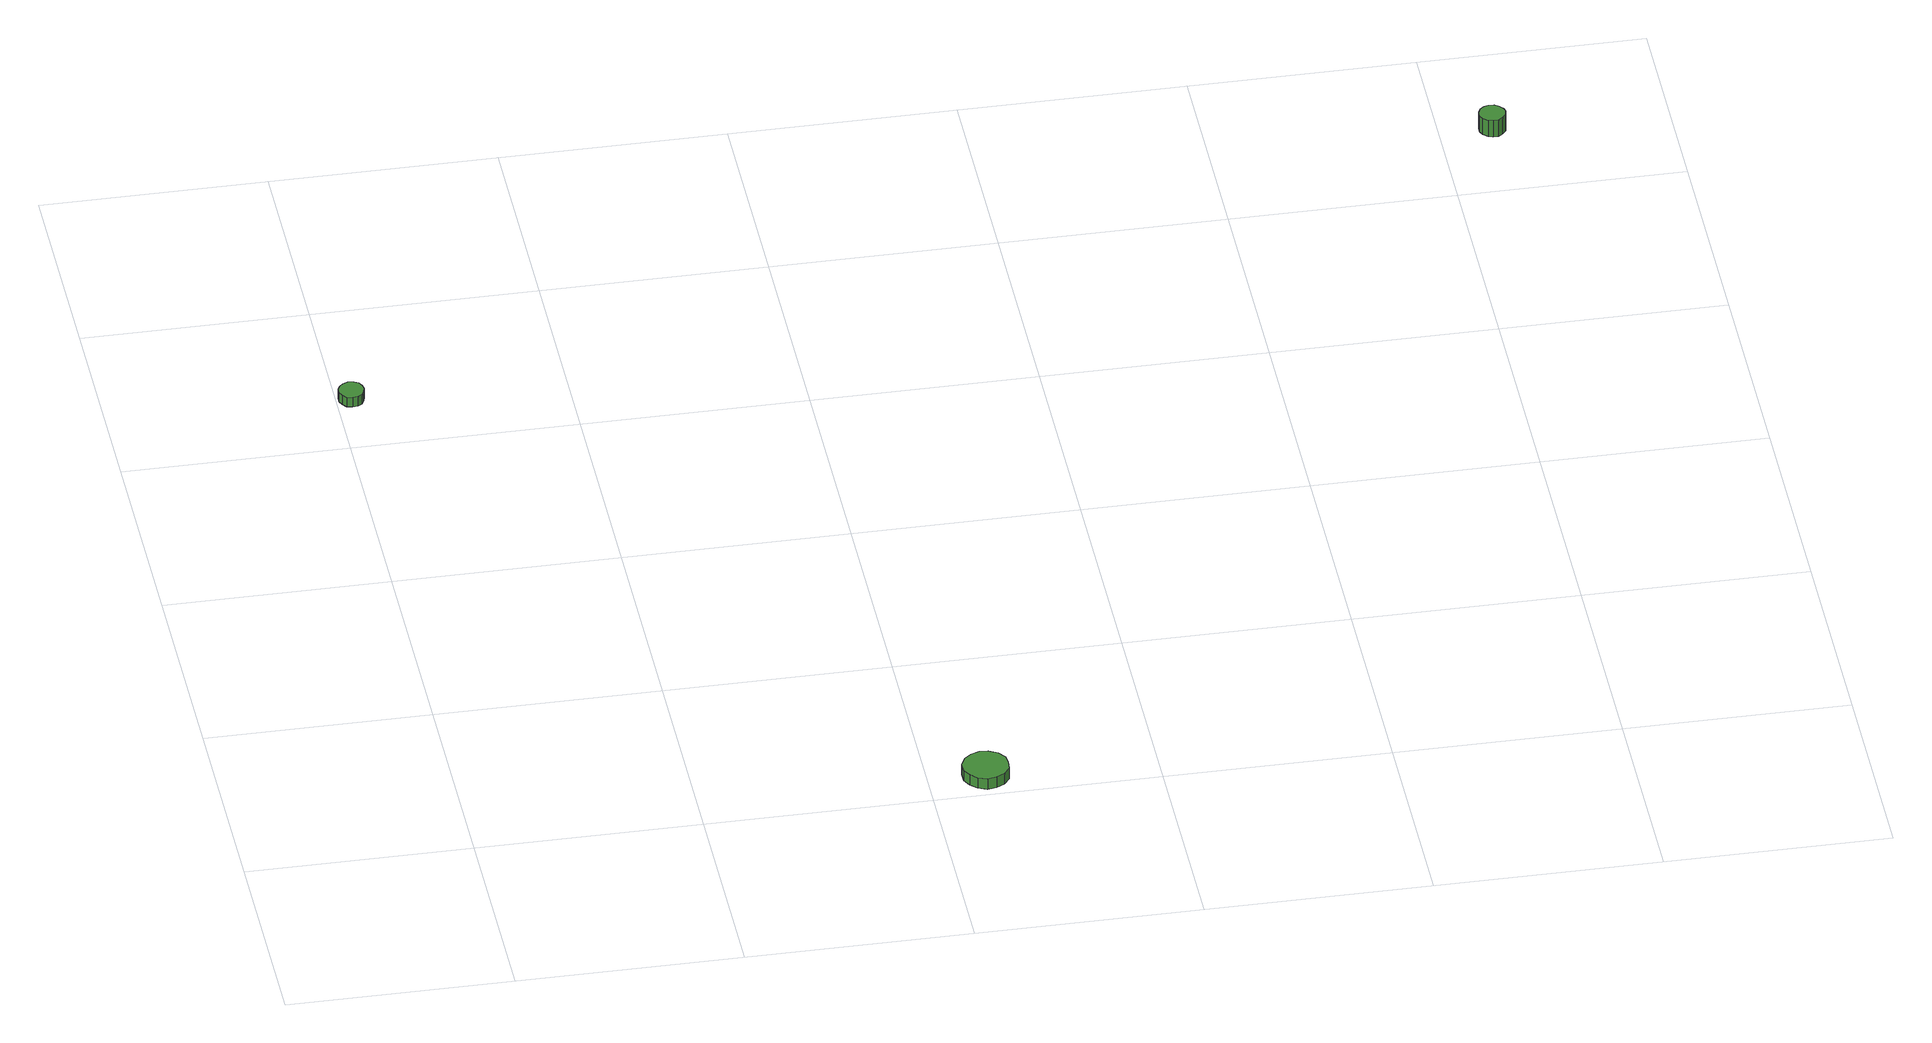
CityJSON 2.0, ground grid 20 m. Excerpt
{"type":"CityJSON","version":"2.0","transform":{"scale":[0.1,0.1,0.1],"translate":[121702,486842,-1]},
"CityObjects":{
"tree1":{"type":"SolitaryVegetationObject","attributes":{"function":"something"},"geometry":[{"type":"MultiSurface","lod":"1","boundaries":[[[0,1,2,3,4,5,6,7,8,9,10,11,12,13,14]],[[15,16,17,18,19,20,21,22,23,24,25,26,27,28,29]],[[0,29,28,1]],[[1,28,27,2]],[[2,27,26,3]],[[3,26,25,4]],[[4,25,24,5]],[[5,24,23,6]],[[6,23,22,7]],[[7,22,21,8]],[[8,21,20,9]],[[9,20,19,10]],[[10,19,18,11]],[[11,18,17,12]],[[12,17,16,13]],[[13,16,15,14]],[[14,15,29,0]]]}]},
"tree2":{"type":"SolitaryVegetationObject","attributes":{"function":"something"},"geometry":[{"type":"MultiSurface","lod":"1","boundaries":[[[30,31,32,33,34,35,36,37,38,39,40,41,42,43,44]],[[45,46,47,48,49,50,51,52,53,54,55,56,57,58,59]],[[30,59,58,31]],[[31,58,57,32]],[[32,57,56,33]],[[33,56,55,34]],[[34,55,54,35]],[[35,54,53,36]],[[36,53,52,37]],[[37,52,51,38]],[[38,51,50,39]],[[39,50,49,40]],[[40,49,48,41]],[[41,48,47,42]],[[42,47,46,43]],[[43,46,45,44]],[[44,45,59,30]]]}]},
"tree3":{"type":"SolitaryVegetationObject","attributes":{"function":"something"},"geometry":[{"type":"MultiSurface","lod":"1","boundaries":[[[60,61,62,63,64,65,66,67,68,69,70,71,72,73,74]],[[75,76,77,78,79,80,81,82,83,84,85,86,87,88,89]],[[60,89,88,61]],[[61,88,87,62]],[[62,87,86,63]],[[63,86,85,64]],[[64,85,84,65]],[[65,84,83,66]],[[66,83,82,67]],[[67,82,81,68]],[[68,81,80,69]],[[69,80,79,70]],[[70,79,78,71]],[[71,78,77,72]],[[72,77,76,73]],[[73,76,75,74]],[[74,75,89,60]]]}]}
},
"vertices":[
[24,668,17],[23,673,17],[21,677,17],[17,679,17],[12,680,17],[7,678,17],[4,675,17],[2,671,17],[2,666,17],[4,662,17],[7,658,17],[12,657,17],[17,657,17],[21,660,17],[23,664,17],[23,664,7],[21,660,7],[17,657,7],[12,657,7],[7,658,7],[4,662,7],[2,666,7],[2,671,7],[4,675,7],[7,678,7],[12,680,7],[17,679,7],[21,677,7],[23,673,7],[24,668,7],
[470,26,18],[469,34,18],[464,41,18],[456,45,18],[448,46,18],[440,43,18],[434,38,18],[430,30,18],[430,21,18],[434,14,18],[440,8,18],[448,5,18],[456,6,18],[464,10,18],[469,17,18],[469,17,7],[464,10,7],[456,6,7],[448,5,7],[440,8,7],[434,14,7],[430,21,7],[430,30,7],[434,38,7],[440,43,7],[448,46,7],[456,45,7],[464,41,7],[469,34,7],[470,26,7],
[1058,892,22],[1057,896,22],[1054,900,22],[1050,903,22],[1045,903,22],[1041,902,22],[1037,899,22],[1035,894,22],[1035,889,22],[1037,885,22],[1041,881,22],[1045,880,22],[1050,880,22],[1054,883,22],[1057,887,22],[1057,887,5],[1054,883,5],[1050,880,5],[1045,880,5],[1041,881,5],[1037,885,5],[1035,889,5],[1035,894,5],[1037,899,5],[1041,902,5],[1045,903,5],[1050,903,5],[1054,900,5],[1057,896,5],[1058,892,5]
]}
